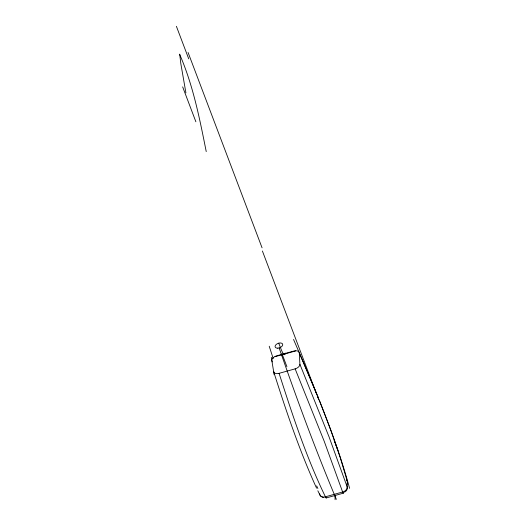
<?xml version="1.0" encoding="UTF-8"?>
<svg xmlns="http://www.w3.org/2000/svg" width="526" height="526" viewBox="0 0 526 526"><rect width="100%" height="100%" fill="white"/><g stroke="black" fill="none" stroke-linecap="round" stroke-linejoin="round"><path stroke-width="0.79" d="M285.408 353.077C284.027 359.771 279.49 344.129 278.649 343.169M179.701 54.125L180.812 63.561L185.915 92.872M275.098 356.667L295.605 350.947M316.573 488.148C299.386 450.447 286.157 411.076 273.645 371.606A5.365 3.189 -20.9 0 0 279.089 373.335L295.139 368.851A5.365 3.189 -20.9 0 0 299.899 364.294L299.314 352.972A5.359 3.189 -20.9 0 0 293.83 351.052L276.597 355.852A5.359 3.189 -20.9 0 0 271.837 360.626L272.271 361.921M326.212 497.951L343.425 493.151M336.357 499.345C315.436 449.638 296.782 398.925 279.142 347.956M317.835 490.778L319.736 494.558A5.365 4.754 -5 0 0 323.891 497.497M299.314 352.972L318.217 397.36M293.534 339.448C314.541 388.135 335.739 437.073 349.606 488.378M299.905 364.294L329.079 436.942L347.18 486.912A5.365 4.714 1 0 1 344.418 492.198M295.139 368.851L324.299 441.505L342.63 491.994A5.365 0.664 74.4 0 0 343.544 492.678M319.302 400.069L330.893 430.399L340.289 457.758L347.285 481.31L347.18 486.912A5.365 4.03 -19.5 0 1 342.63 491.994L325.41 496.794A5.365 3.965 -27.7 0 1 319.736 494.558L319.676 493.881M188.071 52.482L262.066 247.812M262.395 251.001L316.731 394.421M317.31 395.953L318.763 399.786M334.161 440.433L337.935 450.407M176.394 26.3L188.729 58.853M179.682 54.434C193.193 85.409 199.63 118.639 206.238 151.593M182.66 86.882L195.882 121.789M281.982 353.702L286.907 366.707M269.22 346.22L273.211 358.587M279.089 373.328C292.548 415.159 306.244 457.166 325.41 496.794A5.365 0.664 74.4 0 0 326.33 497.307A5.365 4.754 -5 0 1 325.877 497.418M271.298 357.332L274.158 374.703M334.937 494.913L335.095 499.7M346.437 480.087A5.365 2.452 -15.1 0 1 347.285 481.31A5.365 4.714 1 0 1 346.963 484.328M317.875 488.496A140.186 32.974 77.4 0 1 316.645 485.866M277.695 348.179A4.024 2.354 -20.7 0 0 282.666 344.162A4.024 2.354 -20.7 0 0 276.328 344.346A4.024 2.354 -20.7 0 0 277.695 348.179"/></g></svg>
